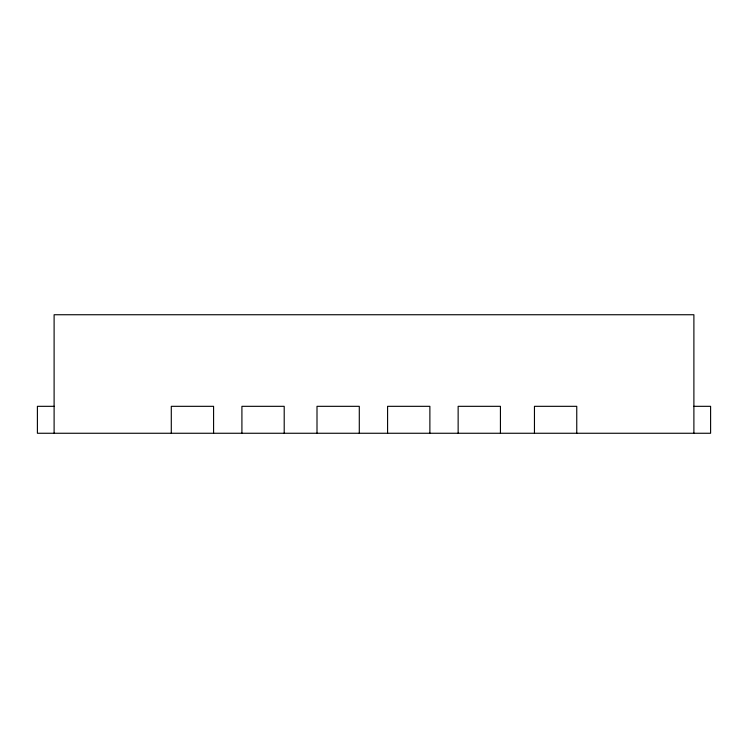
<?xml version="1.0" encoding="UTF-8"?>
<svg xmlns="http://www.w3.org/2000/svg" width="748" height="748" viewBox="0 0 748 748"><rect width="100%" height="100%" fill="white"/><g stroke="black" fill="none" stroke-linecap="round" stroke-linejoin="round"><path stroke-width="1.12" d="M54.239 406.323L37.4 406.323L37.4 433.26L710.6 433.26L710.6 406.323L693.761 406.323M693.892 433.26L693.892 314.74L54.108 314.74L54.108 433.26M576.755 433.26L576.755 406.323L534.455 406.323L534.455 433.26M500.431 433.26L500.431 406.323L458.141 406.323L458.141 433.26M429.876 433.26L429.876 406.323L387.586 406.323L387.586 433.26M359.292 433.26L359.292 406.323L317.002 406.323L317.002 433.26M284.203 433.26L284.203 406.323L241.913 406.323L241.913 433.26M213.582 433.26L213.582 406.323L171.292 406.323L171.292 433.26"/></g></svg>
